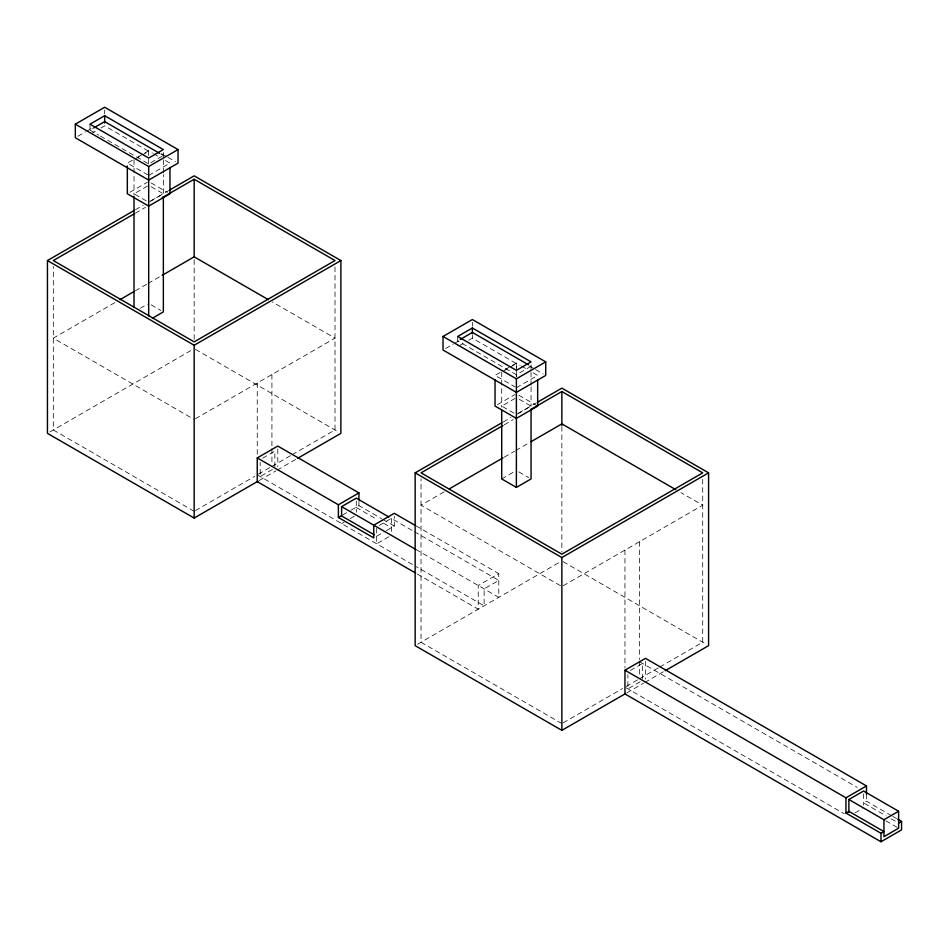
<?xml version="1.0" encoding="UTF-8"?>
<svg xmlns="http://www.w3.org/2000/svg" width="949" height="949" viewBox="0 0 949 949"><rect width="100%" height="100%" fill="white"/><g stroke="black" fill="none" stroke-linecap="round" stroke-linejoin="round"><path stroke-width="0.71" stroke-dasharray="4.75 3.56" d="M77.877 136.265L85.529 131.84M86.81 131.104L91.911 128.162M90.001 124.177L90.001 129.989L92.444 128.661M91.223 133.643L96.11 130.82M100.997 127.996L104.675 125.873L148.685 151.282L142.575 154.817M132.338 160.215L127.332 163.098L147.427 174.699M137.344 157.32L143.607 153.702M144.853 152.991L148.613 150.82L152.386 152.991M135.233 159.052L141.354 155.517M162.137 156.194L148.685 163.952L100.203 135.968M148.685 175.435L169.966 163.145L164.936 160.239M129.835 192.327L147.356 182.208M147.463 186.04L134.011 193.81L148.685 202.279L163.358 193.81L163.358 174.652M135.482 209.729L143.133 205.316M150.784 200.891L168.649 190.583M135.268 213.24L145.505 207.333M114.782 302.66L53.322 338.152L194.165 419.47M135.268 290.833L146.787 284.178M148.068 283.443L160.879 276.052M140.12 308.354L147.463 304.119M50 431.89L191.615 350.122M195.423 418.734L335.009 338.152L272.268 301.924M445.579 348.556L453.231 344.131M454.512 343.396L459.613 340.454M262.636 458.201L274.854 451.143L274.854 468.082M458.925 345.934L463.812 343.111M468.699 340.288L472.377 338.164L516.386 363.574L516.386 376.753M195.423 510.562L254.735 476.315M258.472 474.156L270.702 467.098M271.924 466.398L290.857 455.461M292.114 454.737L335.009 429.968L335.009 266.444M272.41 469.494L260.192 476.552L260.192 462.436M259.231 480.502L275.815 470.918M277.096 470.182L296.23 459.138M500.04 372.506L495.034 375.389L515.129 386.99M505.046 369.612L511.309 366.006M512.567 365.282L516.315 363.111L520.088 365.282M502.934 371.344L509.055 367.809M510.277 367.109L516.386 363.574M531.06 366.29L516.386 374.76L457.703 340.881M516.386 387.726L537.668 375.436L532.638 372.53M497.537 404.618L515.07 394.499M515.165 398.331L501.713 406.101L516.386 414.571L531.06 406.101L518.83 399.043M503.184 422.02L510.835 417.607M518.498 413.183L536.351 402.874M342.553 515.07L349.884 510.835M351.106 510.135L358.936 505.615L381.664 518.735M504.251 424.796L513.207 419.624M341.616 523.575L344.072 522.164M350.181 518.629L355.068 515.805M379.137 525.461L391.356 518.403L413.1 530.954M444.073 491.902L421.024 505.2L561.867 586.518M504.251 457.157L514.488 451.238M515.77 450.502L528.581 443.112M376.682 536.197L385.247 531.25M386.468 530.55L394.298 526.031L394.298 516.149M388.912 536.754L376.682 543.813L376.682 526.873M501.713 478.948L515.165 471.178M415.757 549.435L498.783 597.372L498.783 573.647L478.237 585.509L478.237 609.222L416.931 573.825M417.679 644.193L559.341 562.401M563.137 585.794L702.711 505.2L680.943 492.638M630.338 670.492L642.568 663.434L642.568 680.374M563.137 722.853L622.437 688.606M626.174 686.447L638.404 679.389M639.626 678.689L658.559 667.752M659.816 667.028L702.711 642.259L702.711 478.735M640.112 681.785L627.894 688.844L627.894 674.727M626.933 692.794L643.517 683.209M644.798 682.473L663.932 671.429M891.526 815.654L866.484 801.193L863.554 802.878L886.093 815.891M854.99 812.902L862.333 808.667M161.579 153.655L166.644 156.573M167.914 157.297L175.494 161.686M529.293 365.946L534.346 368.864M535.616 369.588L543.196 373.977M160.808 154.011L163.358 155.482M153.631 153.714L159.918 157.344M521.345 366.006L527.62 369.636M90.001 130.072L98.933 135.233M151.128 182.932L167.451 192.362M518.83 395.223L537.668 406.101M151.128 186.751L163.358 193.81M518.83 471.89L528.617 477.537M151.128 304.831L160.915 310.477M195.447 349.386L338.33 431.89M563.148 561.678L706.032 644.181M415.959 525.829L498.783 573.647M414.381 531.701L498.783 580.42L484.109 588.902L484.109 605.842L416.291 566.683M639.626 661.738L857.161 787.338M382.933 519.471L394.298 526.031M892.784 816.377L896.544 818.536M356.005 507.312L377.465 519.708M383.787 523.35L391.356 527.727M891.099 818.785L898.62 823.127M885.808 820.814L898.62 828.204M257.25 474.868L415.01 565.948M625.937 687.717L844.254 813.768M194.165 511.286L53.322 429.968L53.322 266.444M561.867 723.577L421.024 642.259L421.024 478.735M866.484 794.254L866.484 801.193M863.554 793.85L863.554 805.143M645.498 661.323L645.498 679.104M639.626 541.63L639.626 659.531M639.626 661.002L639.626 675.866M624.952 550.1L624.952 668.001M561.867 426.54L561.867 552.104M531.06 364.831L531.06 370.739M531.06 372.198L531.06 385.555M531.06 386.943L531.06 406.314M516.315 363.111L516.315 370.407M516.315 371.866L516.315 376.255M501.713 372.044L501.713 407.192M472.377 322.245L472.377 326.302M472.377 335.258L472.377 338.164M457.703 336.468L457.703 345.199M391.356 518.403L391.356 535.343M358.936 501.38L358.936 505.615M356.29 500.989L356.29 512.282M277.796 449.031L277.796 466.813M271.924 374.57L271.924 447.145M271.924 448.616L271.924 463.575M257.25 383.04L257.25 455.615M194.165 259.789L194.165 339.813M163.358 152.54L163.358 158.436M163.358 159.907L163.358 173.192M148.613 150.82L148.613 163.963M134.011 159.752L134.011 195.209M104.675 109.954L104.675 114.01"/><path stroke-width="1.42" d="M75.327 124.177L104.675 107.237L178.032 149.586L178.032 163.145L148.685 180.085L75.327 137.735L75.327 124.177L148.685 166.526L178.032 149.586M104.675 115.707L90.001 124.177L148.685 158.056L163.358 149.586L104.675 115.707L104.675 122.967M93.666 127.961L104.675 121.602L159.527 153.275M257.95 481.238L194.165 518.059L47.45 433.361L47.45 260.56L134.2 210.464M169.93 189.847L194.165 175.85L340.881 260.56L340.881 433.361L297.5 458.403M133.987 213.988L53.322 260.56L194.165 341.877L335.009 260.56L194.165 179.242L162.16 197.724M119.906 299.706L133.987 291.58M162.16 275.317L194.165 256.835L268.425 299.706M152.35 318.247L163.358 311.889L163.358 196.799M47.45 260.56L194.165 345.258L340.881 260.56M443.029 336.468L472.377 319.528L545.734 361.877L545.734 375.436L516.386 392.376L443.029 350.027L443.029 336.468L516.386 378.829L545.734 361.877M472.377 327.998L457.703 336.468L516.386 370.347L531.06 361.877L472.377 327.998L472.377 333.811M460.146 339.469L472.377 332.411L528.51 364.819M415.65 573.089L257.25 481.641L257.25 457.916L277.796 446.066L358.936 492.911L358.936 499.969M257.25 457.916L338.39 504.773L358.936 492.911M341.616 516.517L341.616 506.636L356.29 498.166L388.853 516.956M625.664 693.529L561.867 730.35L415.152 645.652L415.152 472.851L501.902 422.756M537.632 402.139L561.867 388.141L708.583 472.851L708.583 645.652L665.213 670.694M338.39 504.773L338.39 517.478L341.332 515.782L374.167 534.738M502.97 425.532L421.024 472.851L561.867 554.169L702.711 472.851L561.867 391.534L531.143 409.268M449.197 488.937L502.97 457.892M531.143 441.629L561.867 423.883L675.83 489.684M501.713 410.122L501.713 478.948L516.386 487.418L531.06 478.948L531.06 409.28M415.152 472.851L561.867 557.549L708.583 472.851M897.79 819.26L901.55 821.431L901.55 829.901L881.004 841.763L624.952 693.933L624.952 670.219L645.498 658.357L866.484 785.938L866.484 794.254M624.952 670.219L845.95 797.801L866.484 785.938M848.881 799.497L863.554 791.027L898.62 811.265L898.62 828.204L883.946 836.674L883.946 819.734L848.881 799.497L848.881 812.202M845.95 813.044L848.881 811.348L883.946 831.597L881.004 833.293L845.95 813.044L845.95 797.801M883.946 819.734L898.62 811.265M898.62 823.127L901.55 821.431M414.677 525.094L394.298 513.326L373.752 525.177L373.752 537.893L338.39 517.478M341.616 506.636L415.804 549.459M881.004 833.293L881.004 841.763M561.867 391.534L561.867 425.413M561.867 557.549L561.867 730.35M537.668 379.814L537.668 406.101L516.386 418.39L495.034 406.053L495.034 379.778M516.386 378.829L516.386 487.418M194.165 179.242L194.165 257.321M194.165 345.258L194.165 518.059M169.966 167.522L169.966 193.81L148.685 206.087L127.332 193.762L127.332 166.028M148.685 166.526L148.685 315.934M134.011 196.68L134.011 307.452"/></g></svg>
